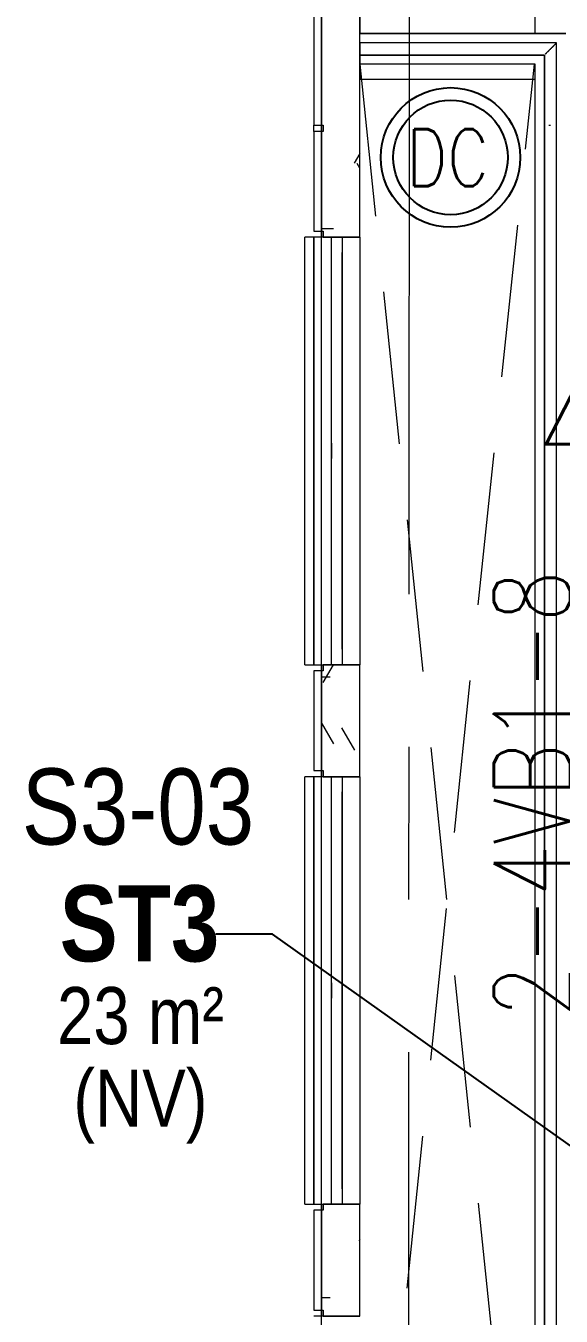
# Model space of a CAD drawing. Header units: millimetres. Extents: x -47219 to 440296, y -79832 to 7189.
# Drawn here: x -8786 to -7033, y -23175 to -18949 of the extents above; entities that cross this region are included whole.
import ezdxf

# ---------------------------------------------------------------- set-up
doc = ezdxf.new("R2010")
doc.units = ezdxf.units.MM
for name, pattern in [('BLK_2 - 3RD STOREY  LOWER ROOF PLAN-archi clean_25 SEPT 2024$0$1599_DB_A_BLK2_HQ_R21-3RD STOREY 230517$0$IDA - Hidden 2-1', [750, 500, -250]), ('BLK_2 - 3RD STOREY  LOWER ROOF PLAN-archi clean_25 SEPT 2024$0$IDA - Grid Line', [3500, 2000, -500, 500, -500]), ('BLK_2 - 3RD STOREY  LOWER ROOF PLAN-archi clean_25 SEPT 2024$0$IDA - Hidden 2-1', [750, 500, -250])]:
    doc.linetypes.add(name, pattern=pattern)
for name, color, linetype, lineweight in [('BLK_2 - 3RD STOREY  LOWER ROOF PLAN-archi clean_25 SEPT 2024$0$1599_DB_A_BLK2_HQ_R21-3RD STOREY 230517$0$A-_DETA----_ED-4', 8, 'BLK_2 - 3RD STOREY  LOWER ROOF PLAN-archi clean_25 SEPT 2024$0$1599_DB_A_BLK2_HQ_R21-3RD STOREY 230517$0$IDA - Hidden 2-1', 9), ('BLK_2 - 3RD STOREY  LOWER ROOF PLAN-archi clean_25 SEPT 2024$0$1599_DB_A_BLK2_HQ_R21-3RD STOREY 230517$0$A-_GENM----_M', 8, 'Continuous', 9), ('BLK_2 - 3RD STOREY  LOWER ROOF PLAN-archi clean_25 SEPT 2024$0$1599_DB_A_BLK2_HQ_R21-3RD STOREY 230517$0$A-_HANR----_E3', 8, 'Continuous', 9), ('BLK_2 - 3RD STOREY  LOWER ROOF PLAN-archi clean_25 SEPT 2024$0$1599_DB_A_BLK2_HQ_R21-3RD STOREY 230517$0$A-_HANR----_E6', 8, 'Continuous', 9), ('BLK_2 - 3RD STOREY  LOWER ROOF PLAN-archi clean_25 SEPT 2024$0$1599_DB_A_BLK2_HQ_R21-3RD STOREY 230517$0$A-_WALL----_H-1', 8, 'Continuous', 9), ('BLK_2 - 3RD STOREY  LOWER ROOF PLAN-archi clean_25 SEPT 2024$0$1599_DB_A_BLK2_HQ_R21-3RD STOREY 230517$0$A-_WIND----_E', 8, 'Continuous', 9), ('BLK_2 - 3RD STOREY  LOWER ROOF PLAN-archi clean_25 SEPT 2024$0$A-_DETA----_ED-3', 8, 'BLK_2 - 3RD STOREY  LOWER ROOF PLAN-archi clean_25 SEPT 2024$0$IDA - Hidden 2-1', 9), ('BLK_2 - 3RD STOREY  LOWER ROOF PLAN-archi clean_25 SEPT 2024$0$A-_GENM----_M', 8, 'Continuous', 9), ('BLK_2 - 3RD STOREY  LOWER ROOF PLAN-archi clean_25 SEPT 2024$0$A-_HANR----_E3', 8, 'Continuous', 9), ('BLK_2 - 3RD STOREY  LOWER ROOF PLAN-archi clean_25 SEPT 2024$0$A-_HANR----_E6', 8, 'Continuous', 9), ('BLK_2 - 3RD STOREY  LOWER ROOF PLAN-archi clean_25 SEPT 2024$0$A-_WALL----_E', 8, 'Continuous', 9), ('BLK_2 - 3RD STOREY  LOWER ROOF PLAN-archi clean_25 SEPT 2024$0$A-_WIND----_E', 8, 'Continuous', 9), ('BLK_2 - 3RD STOREY  LOWER ROOF PLAN-archi clean_25 SEPT 2024$0$S-_ANOTGRID_E-1', 8, 'BLK_2 - 3RD STOREY  LOWER ROOF PLAN-archi clean_25 SEPT 2024$0$IDA - Grid Line', 9), ('M-_SPRKPIEX_E-', 1, 'Continuous', 30), ('NW_BEAM AND COLUMN', 134, 'Continuous', 5), ('S-_LINE----_N-', 140, 'Continuous', 18), ('S-TEXT', 140, 'Continuous', 18)]:
    doc.layers.add(name, color=color, linetype=linetype, lineweight=lineweight)
for name, color, linetype in [('M-_FIRESPRK_T-', 7, 'Continuous'), ('M-FIRE----_E-', 12, 'Continuous'), ('ROOMNAME', 7, 'Continuous')]:
    doc.layers.add(name, color=color, linetype=linetype)
doc.styles.add('BLK_2 - 3RD STOREY  LOWER ROOF PLAN_12 JUNE 2024$0$Arial Narrow_1', font='ARIALN.TTF', dxfattribs={"height": 500})
doc.styles.add('BLK_2 - 3RD STOREY  LOWER ROOF PLAN_12 JUNE 2024$0$Arial Narrow_2', font='ARIALN.TTF', dxfattribs={"height": 375})
doc.styles.add('BLK_2 - 3RD STOREY  LOWER ROOF PLAN_12 JUNE 2024$0$Arial Narrow_B_1', font='ARIALNB.TTF', dxfattribs={"height": 500})
doc.styles.add('RomanS_5', font='romans__.ttf', dxfattribs={"width": 0.8, "height": 250})
doc.styles.add('Simplex', font='SIMPLEX.shx', dxfattribs={"width": 0.8, "height": 2.5})
doc.styles.get("Standard").update_dxf_attribs({"font": 'arial.ttf'})
doc.styles.add('TW_Romans', font='romans.shx', dxfattribs={"width": 0.8})
doc.dimstyles.new('ROOM', dxfattribs={"dimscale": 1000, "dimtxt": 0.18, "dimasz": 0.18, "dimexe": 0.18, "dimexo": 0.0625, "dimgap": 0.09, "dimtad": 0, "dimtih": 1, "dimtoh": 1, "dimdec": 0, "dimzin": 0, "dimdsep": 46, "dimtxsty": 'Standard', "dimblk": 'OBLIQUE', "dimcen": 0.09, "dimadec": 0, "dimazin": 0, "dimtfac": 1, "dimtdec": 0, "dimtofl": 0, "dimtmove": 0, "dimatfit": 3, "dimldrblk": 'DOT', "dimfxl": 1, "dimtolj": 1, "dimtzin": 0, "dimarcsym": 0})
pattern_1 = [(0, (-131307.08, -42727.71), (1016, 254), [83.82, -678.18, 83.82, -678.18, -4064]), (0, (-131307.08, -42727.71), (1016, 254), [-1524, 83.82, -1440.18, 83.82, -678.18, -1778]), (0, (-131307.08, -42727.71), (1016, 254), [-3810, 83.82, -424.18, 83.82, -1186.18]), (120, (-130926.08, -42600.71), (-727.9705, 752.8818), [83.82, -678.18, 83.82, -678.18, -4064]), (120, (-130926.08, -42600.71), (-727.9705, 752.8818), [-1524, 83.82, -1440.18, 83.82, -678.18, -1778]), (120, (-130926.08, -42600.71), (-727.9705, 752.8818), [-3810, 83.82, -424.18, 83.82, -1186.18]), (240, (-130799.08, -42092.71), (-288.0295, -1006.8818), [83.82, -678.18, 83.82, -678.18, -4064]), (240, (-130799.08, -42092.71), (-288.0295, -1006.8818), [-1524, 83.82, -1440.18, 83.82, -678.18, -1778]), (240, (-130799.08, -42092.71), (-288.0295, -1006.8818), [-3810, 83.82, -424.18, 83.82, -1186.18])]
pattern_2 = [(0, (0, 0), (1016, 254), [83.82, -678.18, 83.82, -678.18, -4064]), (0, (0, 0), (1016, 254), [-1524, 83.82, -1440.18, 83.82, -678.18, -1778]), (0, (0, 0), (1016, 254), [-3810, 83.82, -424.18, 83.82, -1186.18]), (120, (381, 127), (-727.97045, 752.8818), [83.82, -678.18, 83.82, -678.18, -4064]), (120, (381, 127), (-727.97045, 752.8818), [-1524, 83.82, -1440.18, 83.82, -678.18, -1778]), (120, (381, 127), (-727.97045, 752.8818), [-3810, 83.82, -424.18, 83.82, -1186.18]), (240, (508, 635), (-288.02955, -1006.8818), [83.82, -678.18, 83.82, -678.18, -4064]), (240, (508, 635), (-288.02955, -1006.8818), [-1524, 83.82, -1440.18, 83.82, -678.18, -1778]), (240, (508, 635), (-288.02955, -1006.8818), [-3810, 83.82, -424.18, 83.82, -1186.18])]

# ---------------------------------------------------------------- blocks, each defined once
blk = doc.blocks.new('3rd Structure')
at = {"layer": 'NW_BEAM AND COLUMN', "color": 8}
blk.add_line((-36250, -79450), (-36250, 250), dxfattribs=at)
blk.add_line((-36250, -79450), (-36250, 250), dxfattribs=at)
at = {"layer": 'S-TEXT', "color": 8, "insert": (-35685.8, -25439.1), "char_height": 250, "width": 2959.115, "attachment_point": 2, "rotation": 90, "line_spacing_factor": 0.983083, "style": 'RomanS_5'}
blk.add_mtext('2-4VB1-8\\P1800/2100x850', dxfattribs=at)
blk = doc.blocks.new('_Dot')
at = {"color": 0, "linetype": 'ByBlock', "lineweight": -2}
blk.add_line((-0.5, 0), (-1, 0), dxfattribs=at)
at = {"color": 0, "linetype": 'ByBlock', "const_width": 0.5}
blk.add_lwpolyline([(-0.25, 0, 1), (0.25, 0, 1)], format="xyb", close=True, dxfattribs=at)
blk = doc.blocks.new('_Oblique')
at = {"color": 0, "linetype": 'ByBlock', "lineweight": -2}
blk.add_line((-0.5, -0.5), (0.5, 0.5), dxfattribs=at)
blk = doc.blocks.new('Extinguisher')
at = {"layer": 'M-FIRE----_E-'}
for radius in [238, 195.4]:
    blk.add_circle((0, 0), radius, dxfattribs=at)
at = {"color": 7, "style": 'TW_Romans', "width": 0.8}
blk.add_text('DC', height=195, dxfattribs=at).set_placement((-151, -98.4))
blk = doc.blocks.new('BLK_2 - 3RD STOREY  LOWER ROOF PLAN-archi clean_25 SEPT 2024$0$1599_DB_A_BLK2_HQ_R21-3RD STOREY 230517$0$IDA - 2D Void - Line Type_IDA - Hidden 2-1-3668534-LINKVIEW_BLK2_3RD STOREY')
at = {"layer": 'BLK_2 - 3RD STOREY  LOWER ROOF PLAN-archi clean_25 SEPT 2024$0$1599_DB_A_BLK2_HQ_R21-3RD STOREY 230517$0$A-_DETA----_ED-4'}
for p, q in [((5500, 572.4), (0, 0)), ((0, 572.4), (5500, 0))]:
    blk.add_line(p, q, dxfattribs=at)
blk = doc.blocks.new('BLK_2 - 3RD STOREY  LOWER ROOF PLAN-archi clean_25 SEPT 2024$0$1599_DB_A_BLK2_HQ_R21-3RD STOREY 230517$0$Top Rail Type - Top Rail_Internal_-V14-LINKVIEW_BLK2_3RD STOREY')
at = {"layer": 'BLK_2 - 3RD STOREY  LOWER ROOF PLAN-archi clean_25 SEPT 2024$0$1599_DB_A_BLK2_HQ_R21-3RD STOREY 230517$0$A-_HANR----_E6'}
for p, q in [((-7059.3, -19004.7), (-7704.3, -19004.7)), ((-7059.3, -19274.7), (-7059.3, -19004.7)), ((-7099.3, -19044.7), (-7704.3, -19044.7)), ((-7099.3, -19274.7), (-7099.3, -19044.7)), ((-7099.3, -23399.7), (-7099.3, -19274.7)), ((-7059.3, -23399.7), (-7059.3, -19274.7))]:
    blk.add_line(p, q, dxfattribs=at)
blk = doc.blocks.new('BLK_2 - 3RD STOREY  LOWER ROOF PLAN-archi clean_25 SEPT 2024$0$1599_DB_A_BLK2_HQ_R21-3RD STOREY 230517$0$Top Rail Type - Top Rail_Internal_-3164959-LINKVIEW_BLK2_3RD STOREY')
at = {"layer": 'BLK_2 - 3RD STOREY  LOWER ROOF PLAN-archi clean_25 SEPT 2024$0$1599_DB_A_BLK2_HQ_R21-3RD STOREY 230517$0$A-_HANR----_E6'}
for p, q in [((-7059.3, -19004.7), (-7704.3, -19004.7)), ((-7059.3, -19268.8), (-7059.3, -19004.7)), ((-7704.3, -19044.7), (-7099.3, -19044.7)), ((-7099.3, -19044.7), (-7099.3, -19268.8)), ((-7099.3, -19268.8), (-7099.3, -19298.9)), ((-7099.3, -19298.9), (-7099.3, -23393.8)), ((-7059.3, -19298.9), (-7059.3, -19268.8)), ((-7059.3, -23393.8), (-7059.3, -19298.9))]:
    blk.add_line(p, q, dxfattribs=at)
for points in [[(-7084.5, -19029.8), (-7084, -19029.4), (-7083.2, -19028.6), (-7081.9, -19027.3), (-7080.6, -19026), (-7079.7, -19025.1), (-7079.3, -19024.7)], [(-7084.5, -19274.5), (-7082.8, -19274.6), (-7081, -19274.7), (-7079.3, -19274.7)]]:
    blk.add_open_spline(points, degree=3, dxfattribs=at)
blk = doc.blocks.new('BLK_2 - 3RD STOREY  LOWER ROOF PLAN-archi clean_25 SEPT 2024$0$1599_DB_A_BLK2_HQ_R21-3RD STOREY 230517$0$Railing - Railing-3164877-LINKVIEW_BLK2_3RD STOREY')
at = {"layer": 'BLK_2 - 3RD STOREY  LOWER ROOF PLAN-archi clean_25 SEPT 2024$0$1599_DB_A_BLK2_HQ_R21-3RD STOREY 230517$0$A-_HANR----_E3'}
for p, q in [((-7029.3, -18974.7), (-7704.3, -18974.7)), ((-7129.3, -19074.7), (-7704.3, -19074.7)), ((-7129.3, -19274.7), (-7129.3, -19074.7)), ((-7129.3, -19309.7), (-7129.3, -19274.7)), ((-7129.3, -23399.7), (-7129.3, -19309.7))]:
    blk.add_line(p, q, dxfattribs=at)
blk = doc.blocks.new('BLK_2 - 3RD STOREY  LOWER ROOF PLAN-archi clean_25 SEPT 2024$0$1599_DB_A_BLK2_HQ_R21-3RD STOREY 230517$0$Wall Motif - Type 1-3662440-LINKVIEW_BLK2_3RD STOREY')
at = {"layer": 'BLK_2 - 3RD STOREY  LOWER ROOF PLAN-archi clean_25 SEPT 2024$0$1599_DB_A_BLK2_HQ_R21-3RD STOREY 230517$0$A-_GENM----_M'}
for p, q in [((-575, -75), (825, -75)), ((-575, -75), (-575, -105)), ((825, -105), (825, -75)), ((825, -105), (-575, -105))]:
    blk.add_line(p, q, dxfattribs=at)
blk = doc.blocks.new('BLK_2 - 3RD STOREY  LOWER ROOF PLAN-archi clean_25 SEPT 2024$0$1599_DB_A_BLK2_HQ_R21-3RD STOREY 230517$0$IDA - Casement w Top Hung - 2 Panels - 1400L X 1500H - B2-AW02-3663579-LINKVIEW_BLK2_3RD STOREY')
at = {"layer": 'BLK_2 - 3RD STOREY  LOWER ROOF PLAN-archi clean_25 SEPT 2024$0$1599_DB_A_BLK2_HQ_R21-3RD STOREY 230517$0$A-_WIND----_E'}
for p, q in [((-700, 17.5), (700, 17.5)), ((-700, 17.5), (-700, -17.5)), ((700, 17.5), (700, -17.5)), ((700, -17.5), (-700, -17.5))]:
    blk.add_line(p, q, dxfattribs=at)
blk = doc.blocks.new('BLK_2 - 3RD STOREY  LOWER ROOF PLAN-archi clean_25 SEPT 2024$0$IDA - Casement w Top Hung - 2 Panels - 1400L X 1500H - B2-AW02-3663579-BLK 2 3RD STOREY PLAN')
at = {"layer": 'BLK_2 - 3RD STOREY  LOWER ROOF PLAN-archi clean_25 SEPT 2024$0$A-_WIND----_E'}
for p, q in [((-700, 17.5), (700, 17.5)), ((-700, 17.5), (-700, -17.5)), ((-648.7, 17.5), (-615, 17.5)), ((-648.7, 17.5), (-25, 17.5)), ((-648.7, 17.5), (650, 17.5)), ((-648.7, 17.5), (650, 17.5)), ((-615, 17.5), (-35, 17.5)), ((-615, 17.5), (-60, 17.5)), ((-35, 17.5), (0, 17.5)), ((25, 17.5), (-24.9, 17.5)), ((0, 17.5), (35, 17.5)), ((25, 17.5), (650, 17.5)), ((35, 17.5), (615, 17.5)), ((60, 17.5), (615, 17.5)), ((615, 17.5), (650, 17.5)), ((700, 17.5), (700, -17.5)), ((700, -17.5), (-700, -17.5)), ((-615, -17.5), (-648.7, -17.5)), ((-25, -17.5), (-648.7, -17.5)), ((650, -17.5), (-648.7, -17.5)), ((-648.7, -17.5), (650, -17.5)), ((-35, -17.5), (-615, -17.5)), ((-60, -17.5), (-615, -17.5)), ((0, -17.5), (-35, -17.5)), ((25, -17.5), (-24.9, -17.5)), ((35, -17.5), (0, -17.5)), ((650, -17.5), (25, -17.5)), ((615, -17.5), (35, -17.5)), ((615, -17.5), (60, -17.5)), ((650, -17.5), (615, -17.5))]:
    blk.add_line(p, q, dxfattribs=at)
blk = doc.blocks.new('BLK_2 - 3RD STOREY  LOWER ROOF PLAN-archi clean_25 SEPT 2024$0$IDA - Casement w Top Hung - 2 Panels - 1400L X 1500H - B2-AW02-V1-BLK 2 3RD STOREY PLAN')
at = {"layer": 'BLK_2 - 3RD STOREY  LOWER ROOF PLAN-archi clean_25 SEPT 2024$0$A-_WIND----_E'}
for p, q in [((-700, 17.5), (700, 17.5)), ((-700, 17.5), (-700, -17.5)), ((-650, 17.5), (-615, 17.5)), ((-650, 17.5), (-25, 17.5)), ((-650, 17.5), (650, 17.5)), ((-650, 17.5), (650, 17.5)), ((-615, 17.5), (-35, 17.5)), ((-615, 17.5), (-60, 17.5)), ((-35, 17.5), (0, 17.5)), ((25, 17.5), (-24.9, 17.5)), ((0, 17.5), (35, 17.5)), ((25, 17.5), (650, 17.5)), ((35, 17.5), (615, 17.5)), ((60, 17.5), (615, 17.5)), ((615, 17.5), (650, 17.5)), ((700, 17.5), (700, -17.5)), ((700, -17.5), (-700, -17.5)), ((-615, -17.5), (-650, -17.5)), ((-25, -17.5), (-650, -17.5)), ((650, -17.5), (-650, -17.5)), ((-650, -17.5), (650, -17.5)), ((-35, -17.5), (-615, -17.5)), ((-60, -17.5), (-615, -17.5)), ((0, -17.5), (-35, -17.5)), ((25, -17.5), (-24.9, -17.5)), ((35, -17.5), (0, -17.5)), ((650, -17.5), (25, -17.5)), ((615, -17.5), (35, -17.5)), ((615, -17.5), (60, -17.5)), ((650, -17.5), (615, -17.5))]:
    blk.add_line(p, q, dxfattribs=at)
blk = doc.blocks.new('BLK_2 - 3RD STOREY  LOWER ROOF PLAN-archi clean_25 SEPT 2024$0$Wall Motif - Type 1-3662440-BLK 2 3RD STOREY PLAN')
at = {"layer": 'BLK_2 - 3RD STOREY  LOWER ROOF PLAN-archi clean_25 SEPT 2024$0$A-_GENM----_M'}
for p, q in [((-575, -75), (825, -75)), ((-575, -75), (-575, -105)), ((-525, -75), (81.1, -75)), ((-481.1, -75), (125, -75)), ((-481.1, -75), (731.1, -75)), ((125, -75), (731.1, -75)), ((168.9, -75), (773.7, -75)), ((825, -105), (825, -75)), ((825, -105), (-575, -105)), ((81.1, -105), (-525, -105)), ((125, -105), (-481.1, -105)), ((731.1, -105), (-481.1, -105)), ((731.1, -105), (125, -105)), ((773.7, -105), (168.9, -105))]:
    blk.add_line(p, q, dxfattribs=at)
blk = doc.blocks.new('BLK_2 - 3RD STOREY  LOWER ROOF PLAN-archi clean_25 SEPT 2024$0$Wall Motif - Type 1-V10-BLK 2 3RD STOREY PLAN')
at = {"layer": 'BLK_2 - 3RD STOREY  LOWER ROOF PLAN-archi clean_25 SEPT 2024$0$A-_GENM----_M'}
for p, q in [((-575, -75), (825, -75)), ((-575, -75), (-575, -105)), ((-525, -75), (81.1, -75)), ((-481.1, -75), (125, -75)), ((-481.1, -75), (731.1, -75)), ((125, -75), (731.1, -75)), ((168.9, -75), (775, -75)), ((825, -105), (825, -75)), ((825, -105), (-575, -105)), ((81.1, -105), (-525, -105)), ((125, -105), (-481.1, -105)), ((731.1, -105), (-481.1, -105)), ((731.1, -105), (125, -105)), ((775, -105), (168.9, -105))]:
    blk.add_line(p, q, dxfattribs=at)
blk = doc.blocks.new('BLK_2 - 3RD STOREY  LOWER ROOF PLAN-archi clean_25 SEPT 2024$0$Railing - Railing-3164877-BLK 2 3RD STOREY PLAN')
at = {"layer": 'BLK_2 - 3RD STOREY  LOWER ROOF PLAN-archi clean_25 SEPT 2024$0$A-_HANR----_E3'}
for p, q in [((-7704.3, -19074.7), (-7704.3, -18974.7)), ((-7029.3, -18974.7), (-7704.3, -18974.7)), ((-7704.3, -19039.7), (-7704.3, -19009.7)), ((-7704.3, -19039.7), (-7704.3, -19009.7)), ((-7129.3, -19074.7), (-7704.3, -19074.7)), ((-7129.3, -19274.7), (-7129.3, -19074.7)), ((-7129.3, -19309.7), (-7129.3, -19274.7)), ((-7129.3, -23399.7), (-7129.3, -19309.7))]:
    blk.add_line(p, q, dxfattribs=at)
blk = doc.blocks.new('BLK_2 - 3RD STOREY  LOWER ROOF PLAN-archi clean_25 SEPT 2024$0$Top Rail Type - Top Rail_Internal_-3164959-BLK 2 3RD STOREY PLAN')
at = {"layer": 'BLK_2 - 3RD STOREY  LOWER ROOF PLAN-archi clean_25 SEPT 2024$0$A-_HANR----_E6'}
for p, q in [((-7059.3, -19004.7), (-7704.3, -19004.7)), ((-7704.3, -19007.3), (-7704.3, -19042)), ((-7704.3, -19042), (-7704.3, -19007.3)), ((-7059.3, -19268.8), (-7059.3, -19004.7)), ((-7704.3, -19044.7), (-7099.3, -19044.7)), ((-7099.3, -19044.7), (-7099.3, -19268.8)), ((-7099.3, -19268.8), (-7099.3, -19298.9)), ((-7099.3, -19298.9), (-7099.3, -23393.8)), ((-7059.3, -19298.9), (-7059.3, -19268.8)), ((-7059.3, -23393.8), (-7059.3, -19298.9))]:
    blk.add_line(p, q, dxfattribs=at)
for points, knots in [([(-7072.6, -19018), (-7072.3, -19017.6), (-7071.5, -19016.9), (-7070.4, -19015.8), (-7069.3, -19014.7), (-7068.2, -19013.5), (-7066.8, -19012.1), (-7065.4, -19010.8), (-7064.2, -19009.6), (-7063.1, -19008.5), (-7062.4, -19007.8), (-7062, -19007.3)], [-0.3912381, -0.3912381, -0.3912381, -0.3912381, -0.375, -0.3541667, -0.3333333, -0.3125, -0.2916667, -0.25, -0.2291667, -0.2083333, -0.1666667, -0.1666667, -0.1666667, -0.1666667]), ([(-7062, -19007.3), (-7062.4, -19007.8), (-7063.1, -19008.5), (-7064.2, -19009.6), (-7065.4, -19010.8), (-7066.8, -19012.1), (-7068.2, -19013.5), (-7069.3, -19014.7), (-7070.4, -19015.8), (-7071.5, -19016.9), (-7072.3, -19017.6), (-7072.6, -19018)], [-0.8333333, -0.8333333, -0.8333333, -0.8333333, -0.7916667, -0.7708333, -0.75, -0.7083333, -0.6875, -0.6666667, -0.6458333, -0.625, -0.6087619, -0.6087619, -0.6087619, -0.6087619]), ([(-7096.6, -19042), (-7096.2, -19041.5), (-7095.4, -19040.8), (-7094.3, -19039.7), (-7093.1, -19038.5), (-7091.8, -19037.2), (-7090.4, -19035.8), (-7089.3, -19034.7), (-7088.1, -19033.5), (-7086.9, -19032.3), (-7085.7, -19031.1), (-7084.5, -19029.8), (-7083.2, -19028.6), (-7081.9, -19027.3), (-7080.6, -19026), (-7079.3, -19024.7), (-7078, -19023.4), (-7076.7, -19022), (-7075.4, -19020.7), (-7074.5, -19019.9), (-7074.1, -19019.5)], [-0.8333333, -0.8333333, -0.8333333, -0.8333333, -0.7916667, -0.7708333, -0.75, -0.7083333, -0.6875, -0.6666667, -0.6458333, -0.625, -0.6041667, -0.5833333, -0.5625, -0.5416667, -0.5208333, -0.5, -0.4791667, -0.4583333, -0.4375, -0.4166667, -0.4166667, -0.4166667, -0.4166667]), ([(-7074.1, -19019.5), (-7074.5, -19019.9), (-7075.4, -19020.7), (-7076.7, -19022), (-7078, -19023.4), (-7079.3, -19024.7), (-7080.6, -19026), (-7081.9, -19027.3), (-7083.2, -19028.6), (-7084.5, -19029.8), (-7085.7, -19031.1), (-7086.9, -19032.3), (-7088.1, -19033.5), (-7089.3, -19034.7), (-7090.4, -19035.8), (-7091.8, -19037.2), (-7093.1, -19038.5), (-7094.3, -19039.7), (-7095.4, -19040.8), (-7096.2, -19041.5), (-7096.6, -19042)], [-0.5833333, -0.5833333, -0.5833333, -0.5833333, -0.5625, -0.5416667, -0.5208333, -0.5, -0.4791667, -0.4583333, -0.4375, -0.4166667, -0.3958333, -0.375, -0.3541667, -0.3333333, -0.3125, -0.2916667, -0.25, -0.2291667, -0.2083333, -0.1666667, -0.1666667, -0.1666667, -0.1666667])]:
    blk.add_open_spline(points, degree=3, knots=knots, dxfattribs=at)
blk.add_open_spline([(-7084.5, -19274.5), (-7082.8, -19274.6), (-7081, -19274.7), (-7079.3, -19274.7)], degree=3, dxfattribs=at)
blk = doc.blocks.new('BLK_2 - 3RD STOREY  LOWER ROOF PLAN-archi clean_25 SEPT 2024$0$Top Rail Type - Top Rail_Internal_-V25-BLK 2 3RD STOREY PLAN')
at = {"layer": 'BLK_2 - 3RD STOREY  LOWER ROOF PLAN-archi clean_25 SEPT 2024$0$A-_HANR----_E6'}
for p, q in [((-7704.3, -19044.7), (-7704.3, -19004.7)), ((-7059.3, -19004.7), (-7704.3, -19004.7)), ((-7059.3, -19274.7), (-7059.3, -19004.7)), ((-7099.3, -19044.7), (-7704.3, -19044.7)), ((-7099.3, -19274.7), (-7099.3, -19044.7)), ((-7099.3, -23399.7), (-7099.3, -19274.7)), ((-7059.3, -23399.7), (-7059.3, -19274.7))]:
    blk.add_line(p, q, dxfattribs=at)
blk = doc.blocks.new('BLK_2 - 3RD STOREY  LOWER ROOF PLAN-archi clean_25 SEPT 2024$0$IDA - 2D Void - Line Type_IDA - Hidden 2-1-3668534-BLK 2 3RD STOREY PLAN')
at = {"layer": 'BLK_2 - 3RD STOREY  LOWER ROOF PLAN-archi clean_25 SEPT 2024$0$A-_DETA----_ED-3'}
for p, q in [((5500, 572.4), (0, 0)), ((0, 572.4), (5500, 0))]:
    blk.add_line(p, q, dxfattribs=at)
blk = doc.blocks.new('BLK_2 - 3RD STOREY  LOWER ROOF PLAN-archi clean_25 SEPT 2024')
at = {"layer": 'BLK_2 - 3RD STOREY  LOWER ROOF PLAN-archi clean_25 SEPT 2024$0$1599_DB_A_BLK2_HQ_R21-3RD STOREY 230517$0$A-_WALL----_H-1'}
h = blk.add_hatch(dxfattribs=at)
h.set_pattern_fill('FP_2', color=256, style=0, pattern_type=2)
h.set_pattern_definition(pattern_1)
h.paths.add_polyline_path([(-139069.1, -62369), (-139011.4, -62369), (-139011.4, -62002.4), (-139131.4, -62002.4), (-139131.4, -62022.4), (-139136.4, -62022.4), (-139136.4, -62349), (-139131.4, -62349), (-139131.4, -62369), (-139104.1, -62369)], flags=0)
at = {"layer": 'BLK_2 - 3RD STOREY  LOWER ROOF PLAN-archi clean_25 SEPT 2024$0$A-_WALL----_E'}
h = blk.add_hatch(dxfattribs=at)
h.set_pattern_fill('FP_2', color=256, style=0, pattern_type=2)
h.set_pattern_definition(pattern_1)
h.paths.add_polyline_path([(-139136.4, -62002.4), (-139011.4, -62002.4), (-139011.4, -60752.4), (-139136.4, -60752.4), (-139136.4, -61658.4)], flags=0)
h = blk.add_hatch(dxfattribs=at)
h.set_pattern_fill('FP_2', color=256, style=0, pattern_type=2)
h.set_pattern_definition(pattern_2)
h.paths.add_polyline_path([(-139131.4, -62002.4), (-139011.4, -62002.1), (-139011.4, -60752.4), (-139136.4, -60752.4), (-139136.4, -62002.4)])
h = blk.add_hatch(dxfattribs=at)
h.set_pattern_fill('FP_2', color=256, style=0, pattern_type=2)
h.set_pattern_definition(pattern_2)
h.paths.add_polyline_path([(-139011.4, -71277.4), (-139011.4, -69502.4), (-139131.4, -69502.4), (-139131.4, -69522.4), (-139136.4, -69522.4), (-139136.4, -70949), (-139131.4, -70949), (-139131.4, -70969), (-139136.4, -70969), (-139136.4, -71277.4)])
h.paths.add_polyline_path([(-139069.1, -68102.4), (-139011.4, -68102.4), (-139011.4, -67802.4), (-139136.4, -67802.4), (-139136.4, -68082.4), (-139131.4, -68082.4), (-139131.4, -68102.4), (-139104.1, -68102.4)])
h.paths.add_polyline_path([(-139011.4, -65902.4), (-139011.4, -65535.7), (-139131.4, -65535.7), (-139131.4, -65555.7), (-139136.4, -65555.7), (-139136.4, -65882.4), (-139131.4, -65882.4), (-139131.4, -65902.4), (-139069.1, -65902.4)])
h.paths.add_polyline_path([(-139131.4, -64135.7), (-139011.4, -64135.7), (-139011.4, -63769), (-139131.4, -63769), (-139131.4, -63789), (-139136.4, -63789), (-139136.4, -64115.7), (-139131.4, -64115.7)])
h.paths.add_polyline_path([(-139104.1, -62369), (-139011.4, -62369), (-139011.4, -62002.4), (-139131.4, -62002.4), (-139131.4, -62022.4), (-139136.4, -62022.4), (-139136.4, -62349), (-139131.4, -62349), (-139131.4, -62369)])
h = blk.add_hatch(dxfattribs=at)
h.set_pattern_fill('FP_2', color=256, style=0, pattern_type=2)
h.set_pattern_definition(pattern_1)
h.paths.add_polyline_path([(-139069.1, -64135.7), (-139011.4, -64135.7), (-139011.4, -63769), (-139131.4, -63769), (-139131.4, -63789), (-139136.4, -63789), (-139136.4, -64115.7), (-139131.4, -64115.7), (-139131.4, -64135.7), (-139104.1, -64135.7)], flags=0)
h = blk.add_hatch(dxfattribs=at)
h.set_pattern_fill('FP_2', color=256, style=0, pattern_type=2)
h.set_pattern_definition(pattern_1)
h.paths.add_polyline_path([(-139131.4, -65902.4), (-139011.4, -65902.4), (-139011.4, -65535.7), (-139131.4, -65535.7), (-139131.4, -65555.7), (-139136.4, -65555.7), (-139136.4, -65882.4), (-139131.4, -65882.4)], flags=0)
for p, q in [((-139161.4, -60602.4), (-139161.4, -62002.4)), ((-139161.4, -60602.4), (-139161.4, -62002.4)), ((-139136.4, -60602.4), (-139136.4, -62002.4)), ((-139136.4, -60752.4), (-139136.4, -62002.4)), ((-139011.4, -62369), (-139011.4, -60752.4)), ((-139011.4, -62002.4), (-139011.4, -60752.4)), ((-139011.4, -60752.4), (-139011.4, -61702.4)), ((-138436.4, -61702.4), (-138436.4, -61377.4)), ((-139011.4, -61702.4), (-138336.4, -61702.4)), ((-139011.4, -61752.4), (-139011.4, -61852.4)), ((-138436.4, -61852.4), (-139011.4, -61852.4)), ((-138436.4, -61852.4), (-139011.4, -61852.4)), ((-139161.4, -62022.4), (-139161.4, -62002.4)), ((-139161.4, -62002.4), (-139131.4, -62002.4)), ((-139161.4, -62002.4), (-139131.4, -62002.4)), ((-139161.4, -62022.4), (-139161.4, -62349)), ((-139131.4, -62022.4), (-139161.4, -62022.4)), ((-139131.4, -62022.4), (-139161.4, -62022.4)), ((-139161.4, -62022.4), (-139161.4, -62349)), ((-139136.4, -62002.4), (-139136.4, -62369)), ((-139136.4, -62022.4), (-139136.4, -62349)), ((-139136.4, -62022.4), (-139136.4, -62349)), ((-139131.4, -62002.4), (-139131.4, -62022.4)), ((-139131.4, -62002.4), (-139131.4, -62022.4)), ((-139011.4, -62369), (-139011.4, -62002.4)), ((-139161.4, -62349), (-139131.4, -62349)), ((-139161.4, -62349), (-139131.4, -62349)), ((-139161.4, -63769), (-139161.4, -62369)), ((-139131.4, -62369), (-139161.4, -62369)), ((-139131.4, -62369), (-139161.4, -62369)), ((-139161.4, -63769), (-139161.4, -62369)), ((-139136.4, -62349), (-139136.4, -62369)), ((-139131.4, -62349), (-139131.4, -62369)), ((-139131.4, -62349), (-139131.4, -62369)), ((-139131.4, -62369), (-139104.1, -62369)), ((-139131.4, -62369), (-139011.4, -62369)), ((-139011.4, -62369), (-139131.4, -62369)), ((-139069.1, -62369), (-139011.4, -62369)), ((-139011.4, -62369), (-139011.4, -63769)), ((-139011.4, -62369), (-139011.4, -63769)), ((-139161.4, -63769), (-139131.4, -63769)), ((-139161.4, -63789), (-139161.4, -64115.7)), ((-139131.4, -63789), (-139161.4, -63789)), ((-139136.4, -63769), (-139136.4, -63789)), ((-139136.4, -63789), (-139136.4, -64115.7)), ((-139131.4, -63769), (-139131.4, -63789)), ((-139104.1, -63769), (-139131.4, -63769)), ((-139011.4, -63769), (-139131.4, -63769)), ((-139131.4, -63769), (-139011.4, -63769)), ((-139011.4, -63769), (-139069.1, -63769)), ((-139011.4, -64135.7), (-139011.4, -63769)), ((-139011.4, -64135.7), (-139011.4, -63769)), ((-139161.4, -64115.7), (-139131.4, -64115.7)), ((-139161.4, -65535.7), (-139161.4, -64135.7)), ((-139131.4, -64135.7), (-139161.4, -64135.7)), ((-139161.4, -65535.7), (-139161.4, -64135.7)), ((-139136.4, -64115.7), (-139136.4, -64135.7)), ((-139131.4, -64115.7), (-139131.4, -64135.7)), ((-139131.4, -64135.7), (-139104.1, -64135.7)), ((-139131.4, -64135.7), (-139011.4, -64135.7)), ((-139011.4, -64135.7), (-139131.4, -64135.7)), ((-139069.1, -64135.7), (-139011.4, -64135.7)), ((-139011.4, -64135.7), (-139011.4, -65535.7)), ((-139011.4, -64135.7), (-139011.4, -65535.7)), ((-139161.4, -65535.7), (-139131.4, -65535.7)), ((-139161.4, -65535.7), (-139131.4, -65535.7)), ((-139136.4, -65535.7), (-139136.4, -65555.7)), ((-139136.4, -65535.7), (-139136.4, -65902.4)), ((-139131.4, -65535.7), (-139131.4, -65555.7)), ((-139104.1, -65535.7), (-139131.4, -65535.7)), ((-139011.4, -65535.7), (-139131.4, -65535.7)), ((-139131.4, -65535.7), (-139131.4, -65555.7)), ((-139131.4, -65535.7), (-139011.4, -65535.7)), ((-139011.4, -65535.7), (-139069.1, -65535.7)), ((-139011.4, -65902.4), (-139011.4, -65535.7)), ((-139011.4, -65902.4), (-139011.4, -65535.7)), ((-139161.4, -65555.7), (-139161.4, -65882.4)), ((-139131.4, -65555.7), (-139161.4, -65555.7)), ((-139131.4, -65555.7), (-139161.4, -65555.7)), ((-139161.4, -65555.7), (-139161.4, -65882.4)), ((-139136.4, -65555.7), (-139136.4, -65882.4)), ((-139136.4, -65555.7), (-139136.4, -65882.4)), ((-139161.4, -65882.4), (-139131.4, -65882.4)), ((-139161.4, -65882.4), (-139131.4, -65882.4)), ((-139131.4, -65902.4), (-139161.4, -65902.4)), ((-139131.4, -65902.4), (-139161.4, -65902.4)), ((-139136.4, -65882.4), (-139136.4, -65902.4)), ((-139131.4, -65882.4), (-139131.4, -65902.4)), ((-139131.4, -65882.4), (-139131.4, -65902.4)), ((-139131.4, -65902.4), (-139011.4, -65902.4)), ((-139011.4, -65902.4), (-139131.4, -65902.4))]:
    blk.add_line(p, q, dxfattribs=at)
at = {"layer": 'BLK_2 - 3RD STOREY  LOWER ROOF PLAN-archi clean_25 SEPT 2024$0$S-_ANOTGRID_E-1'}
blk.add_line((-138834.4, -37038.2), (-138886.4, -122559.3), dxfattribs=at)
at = {"layer": 'BLK_2 - 3RD STOREY  LOWER ROOF PLAN-archi clean_25 SEPT 2024$0$A-_WALL----_E'}
for name in ['BLK_2 - 3RD STOREY  LOWER ROOF PLAN-archi clean_25 SEPT 2024$0$1599_DB_A_BLK2_HQ_R21-3RD STOREY 230517$0$Railing - Railing-3164877-LINKVIEW_BLK2_3RD STOREY', 'BLK_2 - 3RD STOREY  LOWER ROOF PLAN-archi clean_25 SEPT 2024$0$Railing - Railing-3164877-BLK 2 3RD STOREY PLAN', 'BLK_2 - 3RD STOREY  LOWER ROOF PLAN-archi clean_25 SEPT 2024$0$1599_DB_A_BLK2_HQ_R21-3RD STOREY 230517$0$Top Rail Type - Top Rail_Internal_-V14-LINKVIEW_BLK2_3RD STOREY', 'BLK_2 - 3RD STOREY  LOWER ROOF PLAN-archi clean_25 SEPT 2024$0$1599_DB_A_BLK2_HQ_R21-3RD STOREY 230517$0$Top Rail Type - Top Rail_Internal_-3164959-LINKVIEW_BLK2_3RD STOREY', 'BLK_2 - 3RD STOREY  LOWER ROOF PLAN-archi clean_25 SEPT 2024$0$Top Rail Type - Top Rail_Internal_-3164959-BLK 2 3RD STOREY PLAN', 'BLK_2 - 3RD STOREY  LOWER ROOF PLAN-archi clean_25 SEPT 2024$0$Top Rail Type - Top Rail_Internal_-V25-BLK 2 3RD STOREY PLAN']:
    blk.add_blockref(name, (-131307.1, -42727.7), dxfattribs=at)
for name, p, rotation in [('BLK_2 - 3RD STOREY  LOWER ROOF PLAN-archi clean_25 SEPT 2024$0$1599_DB_A_BLK2_HQ_R21-3RD STOREY 230517$0$IDA - 2D Void - Line Type_IDA - Hidden 2-1-3668534-LINKVIEW_BLK2_3RD STOREY', (-138438.9, -67302.4), 90), ('BLK_2 - 3RD STOREY  LOWER ROOF PLAN-archi clean_25 SEPT 2024$0$IDA - 2D Void - Line Type_IDA - Hidden 2-1-3668534-BLK 2 3RD STOREY PLAN', (-138438.9, -67302.4), 90), ('BLK_2 - 3RD STOREY  LOWER ROOF PLAN-archi clean_25 SEPT 2024$0$1599_DB_A_BLK2_HQ_R21-3RD STOREY 230517$0$Wall Motif - Type 1-3662440-LINKVIEW_BLK2_3RD STOREY', (-139086.4, -62944), 270), ('BLK_2 - 3RD STOREY  LOWER ROOF PLAN-archi clean_25 SEPT 2024$0$Wall Motif - Type 1-3662440-BLK 2 3RD STOREY PLAN', (-139086.4, -62944), 270), ('BLK_2 - 3RD STOREY  LOWER ROOF PLAN-archi clean_25 SEPT 2024$0$1599_DB_A_BLK2_HQ_R21-3RD STOREY 230517$0$IDA - Casement w Top Hung - 2 Panels - 1400L X 1500H - B2-AW02-3663579-LINKVIEW_BLK2_3RD STOREY', (-139086.6, -63069), 90), ('BLK_2 - 3RD STOREY  LOWER ROOF PLAN-archi clean_25 SEPT 2024$0$IDA - Casement w Top Hung - 2 Panels - 1400L X 1500H - B2-AW02-3663579-BLK 2 3RD STOREY PLAN', (-139086.6, -63069), 90), ('BLK_2 - 3RD STOREY  LOWER ROOF PLAN-archi clean_25 SEPT 2024$0$1599_DB_A_BLK2_HQ_R21-3RD STOREY 230517$0$Wall Motif - Type 1-3662440-LINKVIEW_BLK2_3RD STOREY', (-139086.4, -64710.7), 270), ('BLK_2 - 3RD STOREY  LOWER ROOF PLAN-archi clean_25 SEPT 2024$0$Wall Motif - Type 1-V10-BLK 2 3RD STOREY PLAN', (-139086.4, -64710.7), 270), ('BLK_2 - 3RD STOREY  LOWER ROOF PLAN-archi clean_25 SEPT 2024$0$1599_DB_A_BLK2_HQ_R21-3RD STOREY 230517$0$IDA - Casement w Top Hung - 2 Panels - 1400L X 1500H - B2-AW02-3663579-LINKVIEW_BLK2_3RD STOREY', (-139086.6, -64835.7), 90), ('BLK_2 - 3RD STOREY  LOWER ROOF PLAN-archi clean_25 SEPT 2024$0$IDA - Casement w Top Hung - 2 Panels - 1400L X 1500H - B2-AW02-V1-BLK 2 3RD STOREY PLAN', (-139086.6, -64835.7), 90)]:
    blk.add_blockref(name, p, dxfattribs=dict(at, rotation=rotation))

msp = doc.modelspace()

# ---------------------------------------------------------------- block references
at = {"layer": 'M-_SPRKPIEX_E-'}
msp.add_blockref('BLK_2 - 3RD STOREY  LOWER ROOF PLAN-archi clean_25 SEPT 2024', (131318.5, 42727.7), dxfattribs=at)
at = {"layer": 'M-FIRE----_E-', "xscale": 0.9600000000000002, "yscale": 0.9600000000000002, "zscale": 0.9600000000000002}
msp.add_blockref('Extinguisher', (-7395.3, -19380.1), dxfattribs=at)
at = {"layer": 'S-_LINE----_N-'}
msp.add_blockref('3rd Structure', (28432.1, 3975.3), dxfattribs=at)

# ---------------------------------------------------------------- texts
at = {"layer": 'M-_FIRESPRK_T-', "style": 'Simplex', "width": 0.8}
msp.add_text('40', height=350, dxfattribs=at).set_placement((-7118.5, -20435.8))
at = {"layer": 'ROOMNAME', "attachment_point": 1}
for s, insert, char_height, width, style in [('S3-03', (-8799.4, -21381.1), 248.94, 957.953, 'BLK_2 - 3RD STOREY  LOWER ROOF PLAN_12 JUNE 2024$0$Arial Narrow_1'), ('ST3', (-8675.5, -21763.6), 248.94, 658.593, 'BLK_2 - 3RD STOREY  LOWER ROOF PLAN_12 JUNE 2024$0$Arial Narrow_B_1'), ('23 m²', (-8684.2, -22096.9), 186.71, 678.55, 'BLK_2 - 3RD STOREY  LOWER ROOF PLAN_12 JUNE 2024$0$Arial Narrow_2'), ('(NV)', (-8630.7, -22367.3), 186.71, 548.827, 'BLK_2 - 3RD STOREY  LOWER ROOF PLAN_12 JUNE 2024$0$Arial Narrow_2')]:
    msp.add_mtext(s, dxfattribs=dict(at, insert=insert, char_height=char_height, width=width, style=style))

# ---------------------------------------------------------------- leaders
at = {"layer": 'ROOMNAME'}
msp.add_leader([(-6825.1, -22743.6), (-7979, -21923.9), (-8163.8, -21923.9)], dimstyle='ROOM', override={"dimgap": 0.09, "dimtad": 0}, dxfattribs=at)

doc.saveas('drawing.dxf')
